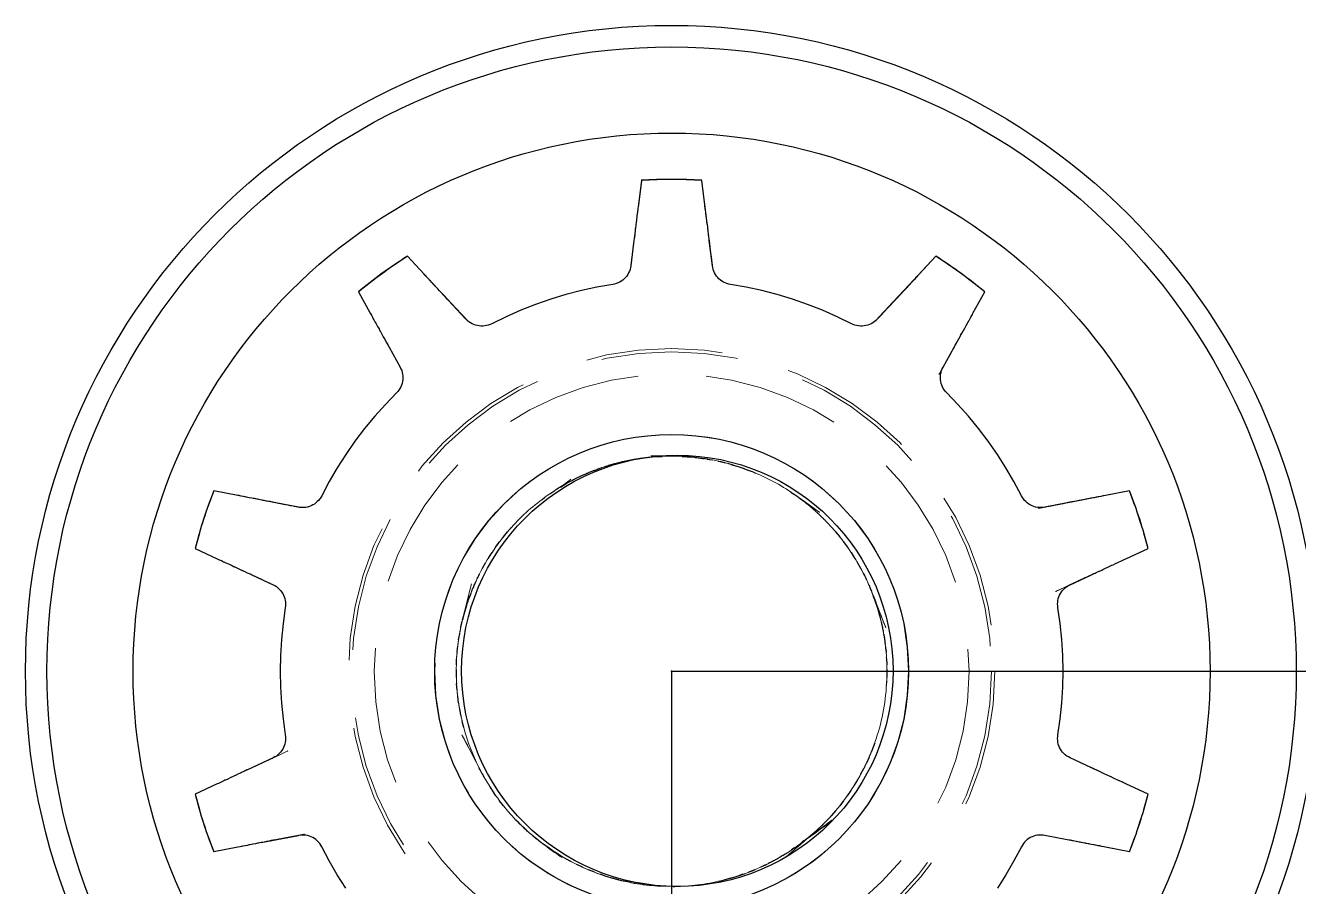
# Model space of a CAD drawing. Header units: millimetres. Extents: x -6 to 11.8, y -6 to 6.
# Drawn here: x -6 to 5.82, y -2 to 6 of the extents above; entities that cross this region are included whole.
import ezdxf

# ---------------------------------------------------------------- set-up
doc = ezdxf.new("R2010")
doc.units = ezdxf.units.MM
doc.header["$PDSIZE"] = -1
doc.linetypes.add('HIDDEN', pattern=[1.905, 1.27, -0.635])

msp = doc.modelspace()

# ---------------------------------------------------------------- linework, layer by layer
at = {"color": 7, "linetype": 'HIDDEN', "lineweight": 18}
for p, q in [((-0.825, 5.741), (-1.03, 5.708)), ((-0.281, 4.561), (-0.379, 3.769)), ((0.379, 3.767), (0.281, 4.561)), ((2.454, 3.856), (1.909, 3.272)), ((-2.255, 3.643), (-2.296, 3.687)), ((-2.25, 3.637), (-2.192, 3.576)), ((-2.189, 3.572), (-1.916, 3.279)), ((-2.909, 3.525), (-2.522, 2.827)), ((2.524, 2.831), (2.793, 3.316)), ((-1.908, 3.27), (-1.912, 3.275)), ((-4.251, 1.677), (-3.468, 1.525)), ((3.84, 1.597), (4.251, 1.677)), ((3.466, 1.524), (3.81, 1.591)), ((-3.94, 0.916), (-4.425, 1.142)), ((4.212, 1.043), (3.732, 0.819)), ((-3.7, 0.804), (-3.939, 0.915)), ((3.73, 0.818), (3.7, 0.804)), ((-4.425, -1.142), (-3.732, -0.819)), ((-3.73, -0.818), (-3.7, -0.804)), ((3.7, -0.804), (3.939, -0.915)), ((3.94, -0.916), (4.425, -1.142)), ((4.251, -1.677), (3.468, -1.525)), ((-3.84, -1.597), (-4.251, -1.677))]:
    msp.add_line(p, q, dxfattribs=at)
at = {"color": 7, "linetype": 'Continuous', "lineweight": 25}
for p, q in [((-0.135, 4.567), (-0.281, 4.561)), ((0.049, 4.569), (-0.049, 4.569)), ((0.281, 4.561), (0.135, 4.567)), ((-2.454, 3.856), (-2.576, 3.774)), ((2.576, 3.774), (2.454, 3.856)), ((-2.646, 3.725), (-2.725, 3.668)), ((2.725, 3.668), (2.646, 3.725)), ((-2.794, 3.616), (-2.909, 3.525)), ((2.909, 3.525), (2.794, 3.616)), ((-0.607, 1.905), (-0.55, 1.922)), ((-0.379, 1.963), (-0.321, 1.973)), ((-0.263, 1.982), (-0.205, 1.989)), ((-0.029, 1.999), (-0.029, 1.999)), ((0.349, 1.968), (0.379, 1.963)), ((0.55, 1.922), (0.607, 1.905)), ((-0.931, 1.769), (-0.879, 1.796)), ((-0.826, 1.821), (-0.772, 1.844)), ((-0.717, 1.866), (-0.662, 1.886)), ((0.662, 1.886), (0.717, 1.866)), ((-4.251, 1.677), (-4.302, 1.54)), ((-1.132, 1.648), (-1.083, 1.681)), ((-1.033, 1.712), (-0.983, 1.741)), ((1.108, 1.664), (1.132, 1.648)), ((4.302, 1.54), (4.251, 1.677)), ((-1.203, 1.597), (-1.18, 1.614)), ((1.18, 1.614), (1.227, 1.579)), ((1.273, 1.542), (1.317, 1.504)), ((-4.33, 1.459), (-4.361, 1.365)), ((1.361, 1.465), (1.403, 1.424)), ((4.361, 1.365), (4.33, 1.459)), ((1.445, 1.382), (1.484, 1.339)), ((-4.385, 1.283), (-4.425, 1.142)), ((-1.631, 1.156), (-1.597, 1.203)), ((-1.561, 1.25), (-1.523, 1.295)), ((1.523, 1.295), (1.561, 1.25)), ((1.597, 1.203), (1.631, 1.156)), ((4.425, 1.142), (4.385, 1.283)), ((-1.755, 0.957), (-1.727, 1.008)), ((1.727, 1.008), (1.755, 0.957)), ((-1.998, -0.059), (-1.999, 0)), ((-1.998, 0.059), (-1.996, 0.117)), ((1.996, 0.118), (1.998, 0.059)), ((-1.992, -0.176), (-1.996, -0.117)), ((1.996, -0.117), (1.996, -0.118)), ((1.999, 0), (1.998, -0.059)), ((-1.978, -0.292), (-1.986, -0.234)), ((-1.957, -0.408), (-1.968, -0.35)), ((-1.93, -0.522), (-1.944, -0.465)), ((1.886, -0.665), (1.855, -0.745)), ((1.833, -0.799), (1.809, -0.852)), ((1.783, -0.905), (1.755, -0.957)), ((1.727, -1.008), (1.696, -1.058)), ((-4.425, -1.142), (-4.385, -1.283)), ((-1.631, -1.156), (-1.664, -1.108)), ((1.664, -1.108), (1.631, -1.156)), ((4.385, -1.283), (4.425, -1.142)), ((-1.561, -1.25), (-1.597, -1.203)), ((-1.484, -1.339), (-1.523, -1.295)), ((1.523, -1.295), (1.484, -1.339)), ((1.597, -1.203), (1.561, -1.25)), ((-4.361, -1.365), (-4.33, -1.459)), ((-1.422, -1.406), (-1.445, -1.382)), ((1.445, -1.382), (1.403, -1.424)), ((4.33, -1.459), (4.361, -1.365)), ((-3.81, -1.591), (-3.466, -1.524)), ((-4.302, -1.54), (-4.251, -1.677)), ((4.251, -1.677), (4.302, -1.54)), ((-0.931, -1.769), (-0.983, -1.741)), ((-0.826, -1.821), (-0.879, -1.796)), ((-0.607, -1.905), (-0.662, -1.886)), ((0.662, -1.886), (0.607, -1.905)), ((0.851, -1.809), (0.826, -1.821)), ((-0.494, -1.937), (-0.55, -1.922)), ((-0.379, -1.963), (-0.437, -1.951)), ((-0.263, -1.982), (-0.321, -1.973)), ((-0.147, -1.994), (-0.205, -1.989)), ((0.55, -1.922), (0.494, -1.937))]:
    msp.add_line(p, q, dxfattribs=at)
at = {"color": 7, "linetype": 'Continuous'}
for q in [(0, -5.882), (11.765, 0)]:
    msp.add_line((0, 0), q, dxfattribs=at)
at = {"color": 7, "linetype": 'Continuous', "lineweight": 25, "flags": 128}
for points in [[(-0.281, 4.561), (-0.309, 4.335), (-0.312, 4.315), (-0.313, 4.303), (-0.314, 4.293), (-0.317, 4.271), (-0.317, 4.268), (-0.32, 4.247), (-0.322, 4.231), (-0.323, 4.223), (-0.326, 4.196), (-0.327, 4.191), (-0.329, 4.169), (-0.332, 4.151), (-0.333, 4.143), (-0.336, 4.116), (-0.337, 4.108), (-0.339, 4.089), (-0.342, 4.065), (-0.343, 4.061), (-0.346, 4.031), (-0.348, 4.021), (-0.35, 4.003), (-0.353, 3.977), (-0.379, 3.767), (-0.382, 3.75), (-0.386, 3.733), (-0.392, 3.717), (-0.399, 3.701), (-0.407, 3.686), (-0.417, 3.672), (-0.428, 3.658), (-0.44, 3.646), (-0.453, 3.635), (-0.467, 3.624), (-0.482, 3.616), (-0.497, 3.608), (-0.514, 3.602), (-0.53, 3.597), (-0.547, 3.594), (-0.693, 3.568), (-0.838, 3.537), (-0.981, 3.5), (-1.123, 3.457), (-1.263, 3.408), (-1.401, 3.354), (-1.537, 3.294), (-1.67, 3.229), (-1.685, 3.222), (-1.702, 3.216), (-1.718, 3.211), (-1.735, 3.208), (-1.753, 3.207), (-1.77, 3.207), (-1.787, 3.208), (-1.804, 3.211), (-1.821, 3.216), (-1.837, 3.221), (-1.853, 3.229), (-1.868, 3.237), (-1.882, 3.247), (-1.895, 3.258), (-1.908, 3.27), (-2.052, 3.425), (-2.072, 3.446), (-2.083, 3.458), (-2.091, 3.467), (-2.11, 3.487), (-2.113, 3.49), (-2.129, 3.508), (-2.136, 3.515), (-2.142, 3.522), (-2.155, 3.535), (-2.171, 3.553), (-2.173, 3.555), (-2.191, 3.574), (-2.199, 3.583), (-2.209, 3.593), (-2.226, 3.611), (-2.242, 3.629), (-2.246, 3.633), (-2.252, 3.639), (-2.261, 3.649), (-2.276, 3.665), (-2.291, 3.681), (-2.298, 3.689), (-2.454, 3.856)], [(2.454, 3.856), (2.298, 3.689), (2.284, 3.674), (2.276, 3.665), (2.269, 3.658), (2.254, 3.641), (2.252, 3.639), (2.238, 3.624), (2.226, 3.612), (2.221, 3.606), (2.202, 3.586), (2.199, 3.583), (2.184, 3.567), (2.171, 3.553), (2.166, 3.547), (2.148, 3.527), (2.142, 3.522), (2.129, 3.507), (2.113, 3.49), (2.11, 3.487), (2.09, 3.465), (2.083, 3.458), (2.07, 3.444), (2.052, 3.425), (1.908, 3.27), (1.895, 3.258), (1.882, 3.247), (1.868, 3.237), (1.853, 3.229), (1.837, 3.221), (1.821, 3.216), (1.804, 3.211), (1.787, 3.208), (1.77, 3.207), (1.753, 3.207), (1.735, 3.208), (1.718, 3.211), (1.702, 3.216), (1.685, 3.222), (1.67, 3.229), (1.537, 3.294), (1.401, 3.354), (1.263, 3.408), (1.123, 3.457), (0.981, 3.5), (0.838, 3.537), (0.693, 3.568), (0.547, 3.594), (0.53, 3.597), (0.514, 3.602), (0.497, 3.608), (0.482, 3.616), (0.467, 3.624), (0.453, 3.635), (0.44, 3.646), (0.428, 3.658), (0.417, 3.672), (0.407, 3.686), (0.399, 3.701), (0.392, 3.717), (0.386, 3.733), (0.382, 3.75), (0.379, 3.767), (0.353, 3.977), (0.349, 4.006), (0.348, 4.021), (0.346, 4.034), (0.343, 4.062), (0.342, 4.065), (0.339, 4.089), (0.338, 4.099), (0.337, 4.108), (0.335, 4.126), (0.332, 4.151), (0.331, 4.153), (0.328, 4.179), (0.327, 4.191), (0.325, 4.205), (0.322, 4.23), (0.319, 4.254), (0.318, 4.259), (0.317, 4.268), (0.316, 4.282), (0.313, 4.303), (0.31, 4.325), (0.309, 4.335), (0.281, 4.561)], [(-2.909, 3.525), (-2.798, 3.326), (-2.788, 3.308), (-2.782, 3.297), (-2.778, 3.289), (-2.767, 3.269), (-2.765, 3.266), (-2.755, 3.248), (-2.747, 3.233), (-2.743, 3.227), (-2.73, 3.203), (-2.728, 3.199), (-2.717, 3.18), (-2.708, 3.163), (-2.704, 3.156), (-2.691, 3.132), (-2.687, 3.126), (-2.678, 3.108), (-2.666, 3.088), (-2.664, 3.084), (-2.65, 3.058), (-2.645, 3.049), (-2.636, 3.033), (-2.623, 3.01), (-2.521, 2.825), (-2.513, 2.809), (-2.506, 2.793), (-2.502, 2.777), (-2.498, 2.76), (-2.496, 2.743), (-2.496, 2.725), (-2.496, 2.708), (-2.499, 2.691), (-2.503, 2.674), (-2.508, 2.658), (-2.515, 2.642), (-2.523, 2.626), (-2.533, 2.612), (-2.543, 2.598), (-2.555, 2.586), (-2.658, 2.479), (-2.757, 2.369), (-2.851, 2.255), (-2.941, 2.137), (-3.025, 2.015), (-3.105, 1.89), (-3.179, 1.762), (-3.249, 1.631), (-3.257, 1.616), (-3.267, 1.601), (-3.278, 1.588), (-3.29, 1.576), (-3.303, 1.564), (-3.317, 1.554), (-3.331, 1.545), (-3.347, 1.537), (-3.363, 1.531), (-3.38, 1.526), (-3.397, 1.523), (-3.414, 1.521), (-3.431, 1.521), (-3.448, 1.522), (-3.466, 1.524), (-3.674, 1.565), (-3.702, 1.57), (-3.717, 1.573), (-3.729, 1.576), (-3.757, 1.581), (-3.761, 1.582), (-3.784, 1.586), (-3.794, 1.588), (-3.803, 1.59), (-3.821, 1.593), (-3.845, 1.598), (-3.848, 1.599), (-3.873, 1.604), (-3.885, 1.606), (-3.899, 1.608), (-3.923, 1.613), (-3.947, 1.618), (-3.952, 1.619), (-3.961, 1.621), (-3.975, 1.623), (-3.996, 1.627), (-4.017, 1.632), (-4.028, 1.634), (-4.251, 1.677)], [(4.251, 1.677), (4.028, 1.634), (4.007, 1.63), (3.995, 1.627), (3.986, 1.625), (3.964, 1.621), (3.961, 1.621), (3.941, 1.617), (3.924, 1.613), (3.917, 1.612), (3.889, 1.607), (3.885, 1.606), (3.864, 1.602), (3.845, 1.598), (3.837, 1.597), (3.811, 1.591), (3.803, 1.59), (3.784, 1.586), (3.761, 1.582), (3.756, 1.581), (3.727, 1.575), (3.717, 1.573), (3.699, 1.57), (3.674, 1.565), (3.466, 1.524), (3.448, 1.522), (3.431, 1.521), (3.414, 1.521), (3.397, 1.523), (3.38, 1.526), (3.363, 1.531), (3.347, 1.537), (3.331, 1.545), (3.317, 1.554), (3.303, 1.564), (3.29, 1.576), (3.278, 1.588), (3.267, 1.601), (3.257, 1.616), (3.249, 1.631), (3.179, 1.762), (3.105, 1.89), (3.025, 2.015), (2.941, 2.137), (2.851, 2.255), (2.757, 2.369), (2.658, 2.479), (2.555, 2.586), (2.543, 2.598), (2.533, 2.612), (2.523, 2.626), (2.515, 2.642), (2.508, 2.658), (2.503, 2.674), (2.499, 2.691), (2.496, 2.708), (2.496, 2.725), (2.496, 2.743), (2.498, 2.76), (2.502, 2.777), (2.506, 2.793), (2.513, 2.809), (2.521, 2.825), (2.623, 3.01), (2.637, 3.035), (2.645, 3.049), (2.651, 3.06), (2.665, 3.085), (2.666, 3.088), (2.678, 3.109), (2.683, 3.118), (2.687, 3.126), (2.696, 3.142), (2.708, 3.163), (2.709, 3.165), (2.722, 3.188), (2.728, 3.199), (2.734, 3.211), (2.747, 3.233), (2.758, 3.254), (2.761, 3.258), (2.765, 3.266), (2.772, 3.279), (2.782, 3.297), (2.793, 3.316), (2.798, 3.326), (2.909, 3.525)], [(-0.494, 1.937), (-0.488, 1.939), (-0.437, 1.951)], [(-0.147, 1.994), (-0.123, 1.995), (-0.088, 1.997)], [(0.437, 1.951), (0.488, 1.939), (0.494, 1.937)], [(-4.425, 1.142), (-4.219, 1.046), (-4.2, 1.037), (-4.189, 1.032), (-4.18, 1.028), (-4.16, 1.018), (-4.157, 1.017), (-4.138, 1.008), (-4.123, 1.001), (-4.116, 0.998), (-4.091, 0.986), (-4.087, 0.985), (-4.067, 0.975), (-4.05, 0.967), (-4.043, 0.964), (-4.018, 0.952), (-4.011, 0.949), (-3.993, 0.941), (-3.972, 0.931), (-3.968, 0.929), (-3.941, 0.916), (-3.932, 0.912), (-3.915, 0.904), (-3.892, 0.893), (-3.7, 0.804), (-3.684, 0.796), (-3.67, 0.787), (-3.656, 0.776), (-3.643, 0.764), (-3.631, 0.752), (-3.621, 0.738), (-3.611, 0.723), (-3.603, 0.708), (-3.597, 0.692), (-3.591, 0.676), (-3.587, 0.659), (-3.585, 0.642), (-3.584, 0.625), (-3.585, 0.607), (-3.587, 0.59), (-3.608, 0.443), (-3.623, 0.296), (-3.632, 0.148), (-3.635, 0), (-3.632, -0.148), (-3.623, -0.296), (-3.608, -0.443), (-3.587, -0.59), (-3.585, -0.607), (-3.584, -0.625), (-3.585, -0.642), (-3.587, -0.659), (-3.591, -0.676), (-3.597, -0.692), (-3.603, -0.708), (-3.611, -0.723), (-3.621, -0.738), (-3.631, -0.752), (-3.643, -0.764), (-3.656, -0.776), (-3.67, -0.787), (-3.684, -0.796), (-3.7, -0.804), (-3.892, -0.893), (-3.918, -0.905), (-3.932, -0.912), (-3.943, -0.917), (-3.969, -0.929), (-3.972, -0.931), (-3.994, -0.941), (-4.003, -0.945), (-4.011, -0.949), (-4.028, -0.957), (-4.05, -0.967), (-4.052, -0.968), (-4.076, -0.979), (-4.087, -0.985), (-4.099, -0.99), (-4.122, -1.001), (-4.144, -1.011), (-4.149, -1.013), (-4.157, -1.017), (-4.17, -1.023), (-4.189, -1.032), (-4.209, -1.041), (-4.219, -1.046), (-4.425, -1.142)], [(-1.696, 1.058), (-1.667, 1.104), (-1.664, 1.108)], [(1.664, 1.108), (1.667, 1.104), (1.696, 1.058)], [(4.425, -1.142), (4.219, -1.046), (4.2, -1.037), (4.189, -1.032), (4.18, -1.028), (4.16, -1.018), (4.157, -1.017), (4.138, -1.008), (4.123, -1.001), (4.116, -0.998), (4.091, -0.986), (4.087, -0.985), (4.067, -0.975), (4.05, -0.967), (4.043, -0.964), (4.018, -0.952), (4.011, -0.949), (3.993, -0.941), (3.972, -0.931), (3.968, -0.929), (3.941, -0.916), (3.932, -0.912), (3.915, -0.904), (3.892, -0.893), (3.7, -0.804), (3.684, -0.796), (3.67, -0.787), (3.656, -0.776), (3.643, -0.764), (3.631, -0.752), (3.621, -0.738), (3.611, -0.723), (3.603, -0.708), (3.597, -0.692), (3.591, -0.676), (3.587, -0.659), (3.585, -0.642), (3.584, -0.625), (3.585, -0.607), (3.587, -0.59), (3.608, -0.443), (3.623, -0.296), (3.632, -0.148), (3.635, 0), (3.632, 0.148), (3.623, 0.296), (3.608, 0.443), (3.587, 0.59), (3.585, 0.607), (3.584, 0.625), (3.585, 0.642), (3.587, 0.659), (3.591, 0.676), (3.597, 0.692), (3.603, 0.708), (3.611, 0.723), (3.621, 0.738), (3.631, 0.752), (3.643, 0.764), (3.656, 0.776), (3.67, 0.787), (3.684, 0.796), (3.7, 0.804), (3.892, 0.893), (3.918, 0.905), (3.932, 0.912), (3.943, 0.917), (3.969, 0.929), (3.972, 0.931), (3.994, 0.941), (4.003, 0.945), (4.011, 0.949), (4.028, 0.957), (4.05, 0.967), (4.052, 0.968), (4.076, 0.979), (4.087, 0.985), (4.099, 0.99), (4.122, 1.001), (4.144, 1.011), (4.149, 1.013), (4.157, 1.017), (4.17, 1.023), (4.189, 1.032), (4.209, 1.041), (4.219, 1.046), (4.425, 1.142)], [(-1.799, 0.872), (-1.79, 0.891), (-1.783, 0.905)], [(1.783, 0.905), (1.79, 0.891), (1.809, 0.852)], [(1.833, 0.799), (1.841, 0.779), (1.855, 0.745)], [(-1.957, 0.408), (-1.953, 0.428), (-1.944, 0.465)], [(-1.978, 0.292), (-1.976, 0.307), (-1.968, 0.35)], [(-1.992, 0.176), (-1.991, 0.184), (-1.986, 0.234)], [(1.989, 0.198), (1.991, 0.184), (1.992, 0.176)], [(-3.025, -2.015), (-3.105, -1.89), (-3.179, -1.762), (-3.249, -1.631), (-3.257, -1.616), (-3.267, -1.601), (-3.278, -1.588), (-3.29, -1.576), (-3.303, -1.564), (-3.317, -1.554), (-3.331, -1.545), (-3.347, -1.537), (-3.363, -1.531), (-3.38, -1.526), (-3.397, -1.523), (-3.414, -1.521), (-3.431, -1.521), (-3.448, -1.522), (-3.466, -1.524), (-3.674, -1.565), (-3.699, -1.57), (-3.717, -1.573), (-3.727, -1.575), (-3.756, -1.581), (-3.761, -1.582), (-3.784, -1.586), (-3.803, -1.59), (-3.811, -1.591), (-3.837, -1.597), (-3.845, -1.598), (-3.864, -1.602), (-3.885, -1.606), (-3.889, -1.607), (-3.917, -1.612), (-3.924, -1.613), (-3.941, -1.617), (-3.961, -1.621), (-3.964, -1.621), (-3.986, -1.625), (-3.995, -1.627), (-4.007, -1.63), (-4.028, -1.634), (-4.251, -1.677)], [(1.361, -1.465), (1.347, -1.477), (1.317, -1.504)], [(4.251, -1.677), (4.028, -1.634), (4.017, -1.632), (3.996, -1.627), (3.975, -1.623), (3.961, -1.621), (3.952, -1.619), (3.947, -1.618), (3.924, -1.613), (3.899, -1.608), (3.885, -1.606), (3.873, -1.604), (3.848, -1.599), (3.845, -1.598), (3.821, -1.593), (3.803, -1.59), (3.794, -1.588), (3.784, -1.586), (3.761, -1.582), (3.757, -1.581), (3.729, -1.576), (3.717, -1.573), (3.702, -1.57), (3.674, -1.565), (3.466, -1.524), (3.448, -1.522), (3.431, -1.521), (3.414, -1.521), (3.397, -1.523), (3.38, -1.526), (3.363, -1.531), (3.347, -1.537), (3.331, -1.545), (3.317, -1.554), (3.303, -1.564), (3.29, -1.576), (3.278, -1.588), (3.267, -1.601), (3.257, -1.616), (3.249, -1.631), (3.179, -1.762), (3.105, -1.89), (3.025, -2.015)], [(-1.033, -1.712), (-1.052, -1.7), (-1.083, -1.681)], [(-0.717, -1.866), (-0.722, -1.864), (-0.772, -1.844)], [(0.772, -1.844), (0.722, -1.864), (0.717, -1.866)], [(0.029, -1.999), (0, -2), (-0.088, -1.997)]]:
    msp.add_lwpolyline(points, dxfattribs=at)
at = {"color": 7, "linetype": 'HIDDEN', "lineweight": 18, "flags": 128}
for points in [[(0.208, 4.565), (0.154, 4.567), (0.094, 4.569), (0.044, 4.57), (-0.044, 4.57), (-0.094, 4.569), (-0.154, 4.567), (-0.208, 4.565), (-0.208, 4.565)], [(-0.049, 4.569), (-0.094, 4.569), (-0.135, 4.567)], [(0.135, 4.567), (0.094, 4.569), (0.049, 4.569)], [(2.852, 3.571), (2.809, 3.604), (2.761, 3.641), (2.722, 3.671), (2.65, 3.723), (2.609, 3.751), (2.56, 3.786), (2.515, 3.816), (2.515, 3.816)], [(-2.725, 3.668), (-2.761, 3.641), (-2.794, 3.616)], [(-2.576, 3.774), (-2.61, 3.752), (-2.646, 3.725)], [(2.646, 3.725), (2.61, 3.752), (2.576, 3.774)], [(2.794, 3.616), (2.761, 3.641), (2.725, 3.668)], [(-0.662, 1.886), (-0.635, 1.897), (-0.607, 1.905)], [(-0.55, 1.922), (-0.522, 1.931), (-0.494, 1.937)], [(-0.437, 1.951), (-0.408, 1.958), (-0.379, 1.963)], [(-0.321, 1.973), (-0.293, 1.978), (-0.263, 1.982)], [(-0.205, 1.989), (-0.176, 1.992), (-0.147, 1.994)], [(-0.088, 1.997), (-0.059, 1.999), (-0.029, 1.999)], [(0.379, 1.963), (0.408, 1.958), (0.437, 1.951)], [(0.494, 1.937), (0.522, 1.931), (0.55, 1.922)], [(0.607, 1.905), (0.635, 1.897), (0.662, 1.886)], [(-4.302, 1.54), (-4.316, 1.501), (-4.33, 1.459)], [(-1.18, 1.614), (-1.156, 1.632), (-1.132, 1.648)], [(1.132, 1.648), (1.156, 1.632), (1.18, 1.614)], [(4.406, 1.213), (4.391, 1.265), (4.374, 1.323), (4.36, 1.37), (4.332, 1.454), (4.316, 1.501), (4.296, 1.558), (4.277, 1.609), (4.277, 1.609)], [(4.33, 1.459), (4.316, 1.501), (4.302, 1.54)], [(-4.361, 1.365), (-4.374, 1.323), (-4.385, 1.283)], [(4.385, 1.283), (4.374, 1.323), (4.361, 1.365)], [(-1.664, 1.108), (-1.649, 1.132), (-1.631, 1.156)], [(1.631, 1.156), (1.649, 1.132), (1.664, 1.108)], [(-1.783, 0.905), (-1.77, 0.931), (-1.755, 0.957)], [(-1.727, 1.008), (-1.712, 1.034), (-1.696, 1.058)], [(1.696, 1.058), (1.712, 1.034), (1.727, 1.008)], [(1.755, 0.957), (1.77, 0.931), (1.783, 0.905)], [(1.809, 0.852), (1.821, 0.826), (1.833, 0.799)], [(-1.968, 0.35), (-1.964, 0.379), (-1.957, 0.408)], [(-1.986, 0.234), (-1.983, 0.263), (-1.978, 0.292)], [(-1.996, 0.117), (-1.995, 0.147), (-1.992, 0.176)], [(1.992, 0.176), (1.995, 0.147), (1.996, 0.118)], [(-1.999, 0), (-2, 0.029), (-1.998, 0.059)], [(1.998, 0.059), (2, 0.029), (1.999, 0)], [(-1.597, -1.203), (-1.615, -1.18), (-1.631, -1.156)], [(1.631, -1.156), (1.615, -1.18), (1.597, -1.203)], [(-4.385, -1.283), (-4.374, -1.323), (-4.361, -1.365)], [(-1.523, -1.295), (-1.543, -1.273), (-1.561, -1.25)], [(1.561, -1.25), (1.543, -1.273), (1.523, -1.295)], [(4.277, -1.609), (4.296, -1.558), (4.316, -1.501), (4.332, -1.454), (4.36, -1.37), (4.374, -1.323), (4.391, -1.265), (4.406, -1.213), (4.406, -1.213)], [(4.361, -1.365), (4.374, -1.323), (4.385, -1.283)], [(-1.445, -1.382), (-1.465, -1.361), (-1.484, -1.339)], [(1.484, -1.339), (1.465, -1.361), (1.445, -1.382)], [(-4.33, -1.459), (-4.316, -1.501), (-4.302, -1.54)], [(1.403, -1.424), (1.383, -1.445), (1.361, -1.465)], [(4.302, -1.54), (4.316, -1.501), (4.33, -1.459)], [(-1.131, -1.649), (-1.155, -1.633), (-1.064, -1.694), (-1.058, -1.697), (-1.053, -1.7), (-1.048, -1.703), (-0.967, -1.75), (-0.955, -1.757), (-0.946, -1.762), (-0.937, -1.766), (-0.868, -1.802), (-0.847, -1.811), (-0.836, -1.816), (-0.824, -1.822), (-0.765, -1.848), (-0.736, -1.859), (-0.722, -1.864), (-0.709, -1.87), (-0.66, -1.888), (-0.62, -1.901), (-0.606, -1.905), (-0.592, -1.91), (-0.554, -1.922), (-0.501, -1.936), (-0.488, -1.939), (-0.474, -1.943), (-0.445, -1.95), (-0.379, -1.963), (-0.367, -1.965), (-0.355, -1.968), (-0.335, -1.972), (-0.255, -1.983), (-0.246, -1.984), (-0.236, -1.986), (-0.224, -1.987), (-0.128, -1.996), (-0.123, -1.996), (-0.118, -1.996), (-0.108, -1.997), (-0.03, -2), (-0.03, -2)], [(-0.983, -1.741), (-1.008, -1.727), (-1.033, -1.712)], [(-0.879, -1.796), (-0.905, -1.783), (-0.931, -1.769)], [(-0.772, -1.844), (-0.799, -1.833), (-0.826, -1.821)], [(-0.662, -1.886), (-0.69, -1.877), (-0.717, -1.866)], [(0.717, -1.866), (0.69, -1.877), (0.662, -1.886)], [(0.826, -1.821), (0.799, -1.833), (0.772, -1.844)]]:
    msp.add_lwpolyline(points, dxfattribs=at)
at = {"color": 7, "linetype": 'Continuous', "lineweight": 25}
for centre, radius in [((0, 0), 6), ((0, 0), 5.8), ((0, 0), 5), ((0, 0), 2.2), ((0.053, 0.004), 2.003)]:
    msp.add_circle(centre, radius, dxfattribs=at)
at = {"color": 7, "linetype": 'HIDDEN', "lineweight": 18}
for radius in [3, 2.969, 2.762, 2.2]:
    msp.add_circle((0, 0), radius, dxfattribs=at)
at = {"color": 7, "linetype": 'Continuous', "lineweight": 25}
for start, end in [(86.4719, 93.5281), (122.4719, 129.5281), (50.4719, 57.5281), (158.4719, 165.5282), (14.4718, 21.5281), (194.4718, 201.5281), (338.4719, 345.5282)]:
    msp.add_arc((0, 0), 4.57, start, end, dxfattribs=at)
at = {"color": 7, "linetype": 'HIDDEN', "lineweight": 18}
for centre, radius, start, end in [((0.026, -0.035), 4.613, 123.4116, 128.5885), ((0.017, 0.218), 1.782, 79.2341, 91.4696), ((-0.573, 1.215), 0.657, 112.6722, 117.7951), ((-0.482, 1.201), 0.706, 109.4856, 114.2527), ((0.094, 0.183), 1.795, 55.5763, 69.666), ((-0.763, 1.223), 0.559, 118.952, 124.9732), ((-0.666, 1.222), 0.608, 115.8302, 121.3661), ((0.041, -0.013), 4.613, 159.4114, 164.5886), ((-0.148, 0.156), 1.785, 126.1903, 140.3601), ((0.913, 1.14), 0.539, 48.1884, 54.4285), ((0.946, 1.048), 0.588, 45.0837, 50.8041), ((0.971, 0.956), 0.637, 41.9392, 47.2197), ((0.988, 0.866), 0.686, 38.7633, 43.6667), ((-0.999, 0.776), 0.735, 139.8614, 144.4378), ((0.999, 0.776), 0.735, 35.5622, 40.1386), ((0.025, -0.01), 2.026, 154.2032, 166.4346), ((0.012, 0.004), 1.987, 5.6277, 21.8982), ((-1.273, -0.056), 0.725, 180.2041, 184.8424), ((0.043, -0.011), 1.956, 340.6304, 356.8579), ((1.273, -0.056), 0.725, 355.1576, 359.7959), ((-1.317, -0.136), 0.676, 183.4007, 188.3752), ((-1.355, -0.221), 0.627, 186.5708, 191.9338), ((-1.387, -0.31), 0.578, 189.7082, 195.5254), ((-0.037, -0.017), 1.959, 194.9496, 213.8355), ((1.32, -0.553), 0.569, 334.331, 340.2485), ((1.242, -0.608), 0.618, 331.2012, 336.6493), ((1.079, -0.696), 0.716, 324.8454, 329.5472), ((1.161, -0.655), 0.667, 328.0369, 333.0846), ((0.041, 0.013), 4.613, 195.4114, 200.5886), ((0.016, 0.018), 2.023, 224.7196, 237.0954), ((0.007, -0.01), 1.987, 295.1194, 311.243), ((-0.363, -1.201), 0.745, 250.9195, 255.4357), ((-0.303, -1.268), 0.696, 254.1249, 258.9592), ((-0.237, -1.332), 0.647, 257.3063, 262.5067), ((-0.164, -1.392), 0.598, 260.4578, 266.0843), ((-0.085, -1.448), 0.549, 263.5712, 269.7), ((0.027, -0.191), 1.807, 270.6151, 284.9682), ((0.363, -1.201), 0.745, 284.5643, 289.0805)]:
    msp.add_arc(centre, radius, start, end, dxfattribs=at)
for points, knots in [([(0.342, 4.065), (0.368, 3.859), (0.405, 3.556), (0.342, 4.065), (0.384, 3.721), (0.378, 3.771), (0.378, 3.771)], [0, 0, 0, 0, 0.51958, 0.761415, 0.998924, 1, 1, 1, 1]), ([(-0.379, 3.769), (-0.379, 3.768), (-0.38, 3.756), (-0.361, 3.914), (-0.355, 3.959), (-0.351, 3.996)], [0, 0, 0, 0, 0.003489, 0.175941, 1, 1, 1, 1]), ([(0.352, 3.988), (0.365, 3.876), (0.393, 3.651), (0.363, 3.896), (0.348, 4.019)], [0, 0, 0, 0, 0.499216, 1, 1, 1, 1]), ([(2.111, 3.488), (2.022, 3.392), (1.763, 3.115), (2.071, 3.446), (2.274, 3.662)], [0, 0, 0, 0, 0.3442713, 1, 1, 1, 1]), ([(2.111, 3.488), (2.016, 3.386), (1.794, 3.148), (2.034, 3.405), (2.171, 3.552)], [0, 0, 0, 0, 0.426842, 1, 1, 1, 1]), ([(-2.082, 3.457), (-2.029, 3.4), (-1.972, 3.339), (-1.915, 3.278), (-1.911, 3.274)], [0, 0, 0, 0, 0.941257, 1, 1, 1, 1]), ([(-1.913, 3.275), (-1.916, 3.279), (-1.924, 3.288), (-1.895, 3.256), (-2.015, 3.385), (-2.048, 3.421), (-2.076, 3.45)], [0, 0, 0, 0, 0.042022, 0.096397, 0.26048, 1, 1, 1, 1]), ([(-1.911, 3.274), (-1.911, 3.274), (-1.862, 3.221), (-1.966, 3.333), (-2.071, 3.445)], [0, 0, 0, 0, 0.000309, 1, 1, 1, 1]), ([(-2.07, 3.444), (-1.957, 3.323), (-1.795, 3.15), (-2.005, 3.375), (-2.069, 3.443)], [0, 0, 0, 0, 0.69819, 1, 1, 1, 1]), ([(1.91, 3.272), (1.909, 3.272), (1.838, 3.195), (1.975, 3.342), (2.111, 3.488)], [0, 0, 0, 0, 0.001665, 1, 1, 1, 1]), ([(2.11, 3.487), (2.043, 3.415), (1.975, 3.342), (1.84, 3.198), (1.965, 3.331), (2.089, 3.465)], [0, 0, 0, 0, 0.490901, 0.492117, 1, 1, 1, 1]), ([(2.082, 3.458), (2.078, 3.453), (1.901, 3.263), (2.037, 3.409), (1.855, 3.214), (1.977, 3.344), (2.069, 3.443)], [0, 0, 0, 0, 0.008846, 0.342703, 0.504453, 1, 1, 1, 1]), ([(1.909, 3.271), (1.909, 3.271), (1.908, 3.271), (1.979, 3.347), (2.056, 3.429), (2.132, 3.511)], [0, 0, 0, 0, 0.0022788, 0.002549, 1, 1, 1, 1]), ([(2.789, 3.309), (2.703, 3.154), (2.615, 2.995), (2.526, 2.835), (2.524, 2.831)], [0, 0, 0, 0, 0.977049, 1, 1, 1, 1]), ([(2.696, 3.142), (2.555, 2.887), (2.414, 2.633), (2.522, 2.827), (2.522, 2.827), (2.522, 2.828)], [0, 0, 0, 0, 0.993339, 0.993354, 1, 1, 1, 1]), ([(2.529, 2.839), (2.525, 2.832), (2.519, 2.822), (2.581, 2.934), (2.623, 3.011), (2.665, 3.086)], [0, 0, 0, 0, 0.048215, 0.064066, 1, 1, 1, 1]), ([(2.523, 2.829), (2.522, 2.828), (2.521, 2.826), (2.522, 2.828), (2.522, 2.828)], [0, 0, 0, 0, 0.69086, 1, 1, 1, 1]), ([(-0.01, 2), (-0.059, 1.998), (-0.112, 1.996), (-0.113, 1.997), (-0.123, 1.996), (-0.201, 1.992), (-0.224, 1.986), (-0.225, 1.988), (-0.246, 1.984), (-0.317, 1.977), (-0.334, 1.97), (-0.338, 1.972), (-0.367, 1.965), (-0.431, 1.955), (-0.445, 1.948), (-0.449, 1.95), (-0.488, 1.939), (-0.544, 1.926), (-0.553, 1.921), (-0.561, 1.921), (-0.606, 1.905), (-0.654, 1.891), (-0.66, 1.886), (-0.67, 1.886), (-0.722, 1.864), (-0.761, 1.85), (-0.765, 1.846), (-0.779, 1.844), (-0.836, 1.816), (-0.866, 1.804), (-0.867, 1.801), (-0.885, 1.796), (-0.946, 1.762), (-0.966, 1.751), (-0.967, 1.749), (-0.989, 1.741), (-1.053, 1.7), (-1.065, 1.693), (-1.043, 1.7), (-0.713, 1.946), (-1.177, 1.617), (-1.22, 1.586), (-1.211, 1.592), (-1.203, 1.597)], [0, 0, 0, 0, 0.045649, 0.049296, 0.050364, 0.051343, 0.095764, 0.103596, 0.105445, 0.107258, 0.145828, 0.158039, 0.160477, 0.162901, 0.195871, 0.212658, 0.215436, 0.218216, 0.245892, 0.267499, 0.270437, 0.273359, 0.29593, 0.322546, 0.325375, 0.328219, 0.34595, 0.377845, 0.380353, 0.382868, 0.395966, 0.433363, 0.43532, 0.43731, 0.446005, 0.489241, 0.490407, 0.491624, 0.49702, 0.708059, 0.712279, 0.725851, 1, 1, 1, 1]), ([(-0.029, 1.999), (0.078, 1.999), (0.258, 1.999), (-0.394, 2.002), (0.091, 1.998), (0.073, 1.999), (0.091, 1.997), (0.097, 1.997)], [0, 0, 0, 0, 0.5807187, 0.9702703, 0.990096, 0.9971556, 1, 1, 1, 1]), ([(0.179, 1.991), (0.189, 1.99), (0.207, 1.989), (0.191, 1.991), (0.209, 1.989), (0.212, 1.988)], [0, 0, 0, 0, 0.505285, 0.9225, 1, 1, 1, 1]), ([(0.299, 1.977), (0.305, 1.976), (0.352, 1.97), (0.34, 1.971), (0.33, 1.972)], [0, 0, 0, 0, 0.139593, 1, 1, 1, 1]), ([(0.771, 1.845), (0.778, 1.839), (0.786, 1.834), (0.761, 1.85), (0.722, 1.864), (0.67, 1.886), (0.66, 1.886), (0.654, 1.891), (0.606, 1.905), (0.561, 1.921), (0.553, 1.921), (0.544, 1.926), (0.488, 1.939), (0.449, 1.95), (0.424, 1.95), (0.431, 1.95), (0.438, 1.951)], [0, 0, 0, 0, 0.368406, 0.401601, 0.406924, 0.412219, 0.462048, 0.504302, 0.509773, 0.515274, 0.555723, 0.607534, 0.61274, 0.61794, 0.649367, 1, 1, 1, 1]), ([(1.876, 0.692), (1.973, 0.445), (2.08, 0.174), (1.846, 0.767), (1.848, 0.766), (1.841, 0.779), (1.813, 0.848), (1.801, 0.867), (1.802, 0.869), (1.79, 0.891), (1.76, 0.953), (1.749, 0.967), (1.749, 0.97), (1.731, 1), (1.702, 1.054), (1.692, 1.063), (1.691, 1.069), (1.667, 1.104), (1.638, 1.15), (1.63, 1.156), (1.627, 1.165), (1.595, 1.205), (1.568, 1.243), (1.562, 1.246), (1.558, 1.257), (1.518, 1.301), (1.494, 1.33), (1.49, 1.332), (1.482, 1.345), (1.435, 1.392), (1.416, 1.413), (1.413, 1.413), (1.401, 1.43), (1.347, 1.478), (1.333, 1.491), (1.332, 1.49), (1.315, 1.509), (1.254, 1.558), (1.248, 1.563), (1.196, 1.598), (1.637, 1.291), (1.124, 1.654), (1.175, 1.618), (1.14, 1.642), (1.108, 1.664)], [0, 0, 0, 0, 0.331162, 0.362373, 0.365816, 0.366717, 0.36759, 0.394882, 0.401086, 0.402448, 0.4038, 0.427368, 0.436466, 0.438154, 0.439838, 0.459867, 0.472007, 0.473886, 0.475752, 0.49239, 0.507718, 0.509611, 0.511505, 0.524889, 0.543528, 0.5453, 0.547082, 0.55738, 0.579514, 0.581016, 0.582533, 0.58988, 0.615665, 0.616748, 0.617838, 0.622369, 0.651977, 0.652485, 0.65305, 0.654496, 0.803016, 0.805837, 0.818232, 1, 1, 1, 1]), ([(-3.715, 1.573), (-3.63, 1.556), (-3.42, 1.515), (-3.66, 1.562), (-3.803, 1.59)], [0, 0, 0, 0, 0.405129, 1, 1, 1, 1]), ([(-3.47, 1.525), (-3.469, 1.525), (-3.387, 1.509), (-3.557, 1.542), (-3.725, 1.575)], [0, 0, 0, 0, 0.01248, 1, 1, 1, 1]), ([(-3.47, 1.525), (-3.469, 1.525), (-3.388, 1.509), (-3.556, 1.542), (-3.721, 1.574)], [0, 0, 0, 0, 0.012321, 1, 1, 1, 1]), ([(3.802, 1.59), (3.545, 1.54), (3.282, 1.489), (3.557, 1.542), (3.68, 1.566), (3.797, 1.589)], [0, 0, 0, 0, 0.694962, 0.709229, 1, 1, 1, 1]), ([(3.797, 1.589), (3.574, 1.545), (3.352, 1.502), (3.466, 1.524), (3.466, 1.524)], [0, 0, 0, 0, 0.998964, 1, 1, 1, 1]), ([(3.791, 1.588), (3.572, 1.545), (3.351, 1.502), (3.467, 1.525), (3.468, 1.525)], [0, 0, 0, 0, 0.993546, 1, 1, 1, 1]), ([(3.717, 1.573), (3.589, 1.548), (3.332, 1.498), (3.611, 1.553), (3.751, 1.58)], [0, 0, 0, 0, 0.499402, 1, 1, 1, 1]), ([(-1.486, 1.338), (-1.481, 1.341), (-1.475, 1.344), (-1.495, 1.33), (-1.518, 1.301), (-1.558, 1.257), (-1.562, 1.246), (-1.568, 1.243), (-1.595, 1.205), (-1.627, 1.165), (-1.63, 1.156), (-1.638, 1.15), (-1.667, 1.104), (-1.691, 1.069), (-1.704, 1.038), (-1.7, 1.049), (-1.696, 1.058)], [0, 0, 0, 0, 0.332747, 0.362427, 0.367564, 0.372669, 0.426393, 0.464967, 0.470426, 0.475883, 0.52006, 0.568013, 0.573392, 0.578807, 0.613798, 1, 1, 1, 1]), ([(-3.705, 0.806), (-3.707, 0.807), (-3.835, 0.867), (-3.952, 0.922), (-4.068, 0.976)], [0, 0, 0, 0, 0.019799, 1, 1, 1, 1]), ([(-1.931, 0.519), (-1.869, 0.77), (-1.802, 1.044), (-1.949, 0.442), (-1.95, 0.445), (-1.953, 0.428), (-1.97, 0.356), (-1.97, 0.335), (-1.972, 0.333), (-1.976, 0.307), (-1.987, 0.241), (-1.986, 0.224), (-1.988, 0.22), (-1.991, 0.185), (-1.998, 0.125), (-1.995, 0.112), (-1.998, 0.107), (-1.998, 0.061), (-2.001, 0.009), (-1.999, 0), (-2.001, -0.009), (-1.998, -0.061), (-1.998, -0.107), (-1.995, -0.112), (-1.998, -0.125), (-1.991, -0.185), (-1.988, -0.22), (-1.986, -0.224), (-1.987, -0.241), (-1.976, -0.307), (-1.972, -0.333), (-1.97, -0.335), (-1.97, -0.356), (-1.953, -0.428), (-1.95, -0.444), (-1.949, -0.444), (-1.948, -0.466), (-1.923, -0.548), (-1.923, -0.55), (-1.901, -0.626), (-1.911, -0.59), (-1.921, -0.556)], [0, 0, 0, 0, 0.488693, 0.534523, 0.540528, 0.542025, 0.543501, 0.583523, 0.593738, 0.595915, 0.598083, 0.632553, 0.647187, 0.64984, 0.652453, 0.681539, 0.700744, 0.703554, 0.706388, 0.730505, 0.754621, 0.757455, 0.760266, 0.77947, 0.808557, 0.811169, 0.813823, 0.828457, 0.862926, 0.865095, 0.867271, 0.877487, 0.917508, 0.918985, 0.920482, 0.926487, 0.972317, 0.97288, 0.973529, 0.973919, 1, 1, 1, 1]), ([(4.209, 1.041), (3.769, 0.836), (3.321, 0.627), (3.72, 0.813), (3.727, 0.817)], [0, 0, 0, 0, 0.981497, 1, 1, 1, 1]), ([(-3.94, 0.916), (-3.896, 0.896), (-3.852, 0.875), (-3.698, 0.803), (-3.704, 0.806), (-3.703, 0.805), (-3.703, 0.805)], [0, 0, 0, 0, 0.971838, 0.98868, 0.99915, 1, 1, 1, 1]), ([(-3.925, 0.909), (-3.881, 0.888), (-3.837, 0.868), (-3.705, 0.806), (-3.706, 0.807), (-3.707, 0.807)], [0, 0, 0, 0, 0.986141, 0.991493, 1, 1, 1, 1]), ([(-1.819, 0.83), (-1.816, 0.836), (-1.793, 0.892), (-1.799, 0.875), (-1.805, 0.861)], [0, 0, 0, 0, 0.109598, 1, 1, 1, 1]), ([(3.727, 0.817), (3.719, 0.813), (3.631, 0.772), (3.787, 0.845), (3.929, 0.911)], [0, 0, 0, 0, 0.094704, 1, 1, 1, 1]), ([(3.971, 0.931), (3.883, 0.889), (3.792, 0.847), (3.651, 0.781), (3.827, 0.863), (3.997, 0.942)], [0, 0, 0, 0, 0.4849355, 0.4997575, 1, 1, 1, 1]), ([(3.728, 0.817), (3.725, 0.815), (3.657, 0.784), (3.796, 0.849), (3.927, 0.91)], [0, 0, 0, 0, 0.054041, 1, 1, 1, 1]), ([(3.896, 0.895), (3.802, 0.852), (3.615, 0.764), (3.823, 0.861), (3.927, 0.91)], [0, 0, 0, 0, 0.499086, 1, 1, 1, 1]), ([(3.915, 0.904), (3.834, 0.867), (3.753, 0.829), (3.732, 0.819), (3.732, 0.819)], [0, 0, 0, 0, 0.9968833, 1, 1, 1, 1]), ([(-1.865, 0.719), (-1.862, 0.728), (-1.856, 0.745), (-1.862, 0.731), (-1.854, 0.748), (-1.853, 0.752)], [0, 0, 0, 0, 0.498876, 0.882103, 1, 1, 1, 1]), ([(-1.905, 0.607), (-1.903, 0.615), (-1.896, 0.637), (-1.902, 0.618), (-1.896, 0.637), (-1.893, 0.643)], [0, 0, 0, 0, 0.250117, 0.725987, 1, 1, 1, 1]), ([(1.905, 0.606), (1.908, 0.598), (1.914, 0.579), (1.909, 0.595), (1.915, 0.576), (1.917, 0.57)], [0, 0, 0, 0, 0.338583, 0.77545, 1, 1, 1, 1]), ([(1.938, 0.491), (1.94, 0.482), (1.945, 0.465), (1.941, 0.48), (1.946, 0.462), (1.946, 0.458)], [0, 0, 0, 0, 0.50112, 0.895612, 1, 1, 1, 1]), ([(1.964, 0.374), (1.966, 0.365), (1.97, 0.347), (1.966, 0.365), (1.969, 0.346), (1.97, 0.344)], [0, 0, 0, 0, 0.5109, 0.961514, 1, 1, 1, 1]), ([(1.983, 0.256), (1.984, 0.249), (1.99, 0.213), (1.988, 0.22), (1.987, 0.226)], [0, 0, 0, 0, 0.174161, 1, 1, 1, 1]), ([(1.996, -0.118), (1.993, -0.128), (1.99, -0.139), (1.998, -0.107), (1.998, -0.061), (2.001, -0.009), (1.999, 0), (2.001, 0.009), (1.998, 0.061), (1.998, 0.107), (1.99, 0.139), (1.993, 0.128), (1.996, 0.118)], [0, 0, 0, 0, 0.405956, 0.442841, 0.448239, 0.453682, 0.5, 0.546318, 0.551761, 0.557159, 0.594044, 1, 1, 1, 1]), ([(-1.787, -0.897), (-1.788, -0.895), (-2.055, -0.388), (-1.933, -0.618), (-1.811, -0.848)], [0, 0, 0, 0, 0.003694, 1, 1, 1, 1]), ([(-4.209, -1.041), (-3.769, -0.836), (-3.321, -0.627), (-3.72, -0.813), (-3.727, -0.817)], [0, 0, 0, 0, 0.981492, 1, 1, 1, 1]), ([(1.276, -1.539), (1.088, -1.702), (0.882, -1.881), (1.334, -1.489), (1.333, -1.491), (1.347, -1.478), (1.401, -1.43), (1.413, -1.413), (1.416, -1.413), (1.435, -1.392), (1.482, -1.345), (1.49, -1.332), (1.494, -1.33), (1.518, -1.301), (1.558, -1.257), (1.562, -1.246), (1.568, -1.243), (1.595, -1.205), (1.627, -1.165), (1.63, -1.156), (1.638, -1.15), (1.667, -1.104), (1.691, -1.069), (1.692, -1.063), (1.702, -1.054), (1.731, -1), (1.749, -0.97), (1.749, -0.967), (1.76, -0.953), (1.79, -0.891), (1.802, -0.869), (1.801, -0.867), (1.813, -0.848), (1.841, -0.779), (1.848, -0.766), (1.846, -0.765), (1.86, -0.741), (1.886, -0.665), (1.887, -0.662), (1.892, -0.648), (1.89, -0.654), (1.888, -0.659)], [0, 0, 0, 0, 0.488033, 0.533588, 0.54056, 0.542237, 0.543903, 0.583576, 0.594878, 0.597213, 0.599524, 0.633579, 0.649423, 0.652166, 0.654891, 0.68357, 0.704162, 0.707076, 0.70999, 0.733572, 0.759171, 0.762042, 0.764933, 0.783612, 0.814429, 0.817019, 0.819617, 0.833615, 0.869877, 0.871956, 0.874052, 0.883598, 0.925588, 0.926932, 0.928318, 0.933616, 0.981637, 0.981997, 0.982445, 0.983099, 1, 1, 1, 1]), ([(-3.971, -0.931), (-3.883, -0.889), (-3.792, -0.847), (-3.651, -0.781), (-3.827, -0.863), (-3.997, -0.942)], [0, 0, 0, 0, 0.484936, 0.499758, 1, 1, 1, 1]), ([(-3.727, -0.817), (-3.719, -0.813), (-3.631, -0.772), (-3.787, -0.845), (-3.929, -0.911)], [0, 0, 0, 0, 0.094704, 1, 1, 1, 1]), ([(-3.728, -0.817), (-3.725, -0.815), (-3.657, -0.784), (-3.796, -0.849), (-3.927, -0.91)], [0, 0, 0, 0, 0.054041, 1, 1, 1, 1]), ([(-3.896, -0.895), (-3.802, -0.852), (-3.615, -0.764), (-3.823, -0.861), (-3.927, -0.91)], [0, 0, 0, 0, 0.499086, 1, 1, 1, 1]), ([(-3.915, -0.904), (-3.834, -0.867), (-3.753, -0.829), (-3.732, -0.819), (-3.732, -0.819)], [0, 0, 0, 0, 0.996883, 1, 1, 1, 1]), ([(3.94, -0.916), (3.896, -0.896), (3.852, -0.875), (3.698, -0.803), (3.704, -0.806), (3.703, -0.805), (3.703, -0.805)], [0, 0, 0, 0, 0.971838, 0.98868, 0.99915, 1, 1, 1, 1]), ([(3.705, -0.806), (3.707, -0.807), (3.835, -0.867), (3.952, -0.922), (4.068, -0.976)], [0, 0, 0, 0, 0.019799, 1, 1, 1, 1]), ([(3.925, -0.909), (3.881, -0.888), (3.837, -0.868), (3.705, -0.806), (3.706, -0.807), (3.707, -0.807)], [0, 0, 0, 0, 0.986141, 0.991493, 1, 1, 1, 1]), ([(-1.739, -0.986), (-1.753, -0.957), (-1.77, -0.92), (-1.736, -0.998), (-1.76, -0.95), (-1.761, -0.948)], [0, 0, 0, 0, 0.7931684, 0.9912985, 1, 1, 1, 1]), ([(-1.696, -1.058), (-1.7, -1.049), (-1.704, -1.038), (-1.691, -1.069), (-1.667, -1.104), (-1.638, -1.15), (-1.63, -1.156), (-1.627, -1.165), (-1.595, -1.205), (-1.568, -1.243), (-1.562, -1.246), (-1.558, -1.257), (-1.518, -1.301), (-1.495, -1.33), (-1.475, -1.344), (-1.481, -1.341), (-1.486, -1.338)], [0, 0, 0, 0, 0.386202, 0.421193, 0.426608, 0.431987, 0.47994, 0.524117, 0.529574, 0.535033, 0.573607, 0.627331, 0.632436, 0.637573, 0.667253, 1, 1, 1, 1]), ([(-1.386, -1.44), (-1.391, -1.436), (-1.429, -1.402), (-1.419, -1.411), (-1.41, -1.418)], [0, 0, 0, 0, 0.129083, 1, 1, 1, 1]), ([(-3.802, -1.59), (-3.545, -1.54), (-3.282, -1.489), (-3.557, -1.542), (-3.68, -1.566), (-3.797, -1.589)], [0, 0, 0, 0, 0.694962, 0.709229, 1, 1, 1, 1]), ([(-3.791, -1.588), (-3.545, -1.54), (-3.296, -1.491), (-3.471, -1.525), (-3.467, -1.525), (-3.466, -1.524)], [0, 0, 0, 0, 0.9811561, 0.9901111, 1, 1, 1, 1]), ([(-3.717, -1.573), (-3.589, -1.548), (-3.332, -1.498), (-3.611, -1.553), (-3.751, -1.58)], [0, 0, 0, 0, 0.499345, 1, 1, 1, 1]), ([(-1.297, -1.521), (-1.305, -1.515), (-1.319, -1.504), (-1.306, -1.514), (-1.32, -1.501), (-1.323, -1.499)], [0, 0, 0, 0, 0.503259, 0.909067, 1, 1, 1, 1]), ([(3.471, -1.525), (3.47, -1.525), (3.388, -1.509), (3.556, -1.542), (3.722, -1.574)], [0, 0, 0, 0, 0.01241, 1, 1, 1, 1]), ([(3.471, -1.525), (3.469, -1.525), (3.388, -1.509), (3.557, -1.542), (3.723, -1.574)], [0, 0, 0, 0, 0.014114, 1, 1, 1, 1]), ([(-1.203, -1.596), (-1.207, -1.594), (-1.212, -1.591), (-1.229, -1.577), (-1.234, -1.573)], [0, 0, 0, 0, 0.716113, 1, 1, 1, 1]), ([(1.19, -1.606), (1.186, -1.609), (1.166, -1.626), (1.166, -1.625), (1.167, -1.624)], [0, 0, 0, 0, 0.195814, 1, 1, 1, 1]), ([(1.005, -1.728), (0.996, -1.733), (0.981, -1.743), (0.996, -1.734), (0.979, -1.743), (0.977, -1.745)], [0, 0, 0, 0, 0.507233, 0.935679, 1, 1, 1, 1]), ([(1.106, -1.665), (1.098, -1.671), (1.084, -1.681), (1.096, -1.673), (1.08, -1.683), (1.076, -1.685)], [0, 0, 0, 0, 0.4965531, 0.868429, 1, 1, 1, 1]), ([(0.438, -1.951), (0.431, -1.95), (0.424, -1.95), (0.449, -1.95), (0.488, -1.939), (0.544, -1.926), (0.553, -1.921), (0.561, -1.921), (0.606, -1.905), (0.654, -1.891), (0.66, -1.886), (0.67, -1.886), (0.722, -1.864), (0.761, -1.85), (0.786, -1.834), (0.778, -1.839), (0.771, -1.845)], [0, 0, 0, 0, 0.350633, 0.38206, 0.38726, 0.392466, 0.444277, 0.484726, 0.490227, 0.495698, 0.537952, 0.587781, 0.593076, 0.598399, 0.631594, 1, 1, 1, 1]), ([(0.899, -1.786), (0.893, -1.789), (0.855, -1.809), (0.864, -1.804), (0.871, -1.8)], [0, 0, 0, 0, 0.150478, 1, 1, 1, 1]), ([(0.086, -1.998), (0.085, -1.997), (0.083, -1.997), (0.083, -1.998), (0.072, -1.998), (0.071, -1.998)], [0, 0, 0, 0, 0.776263, 0.963047, 1, 1, 1, 1])]:
    msp.add_open_spline(points, degree=3, knots=knots, dxfattribs=at)
at = {"color": 7, "linetype": 'Continuous', "lineweight": 25}
for points, knots in [([(0.097, 1.997), (0.104, 1.997), (0.119, 1.996), (0.178, 1.991), (0.179, 1.991), (0.179, 1.991)], [0, 0, 0, 0, 0.27826, 0.568029, 1, 1, 1, 1]), ([(0.212, 1.988), (0.222, 1.987), (0.24, 1.985), (0.297, 1.976), (0.298, 1.977), (0.299, 1.977)], [0, 0, 0, 0, 0.336317, 0.652223, 1, 1, 1, 1]), ([(0.33, 1.972), (0.332, 1.972), (0.357, 1.967), (0.353, 1.968), (0.349, 1.968)], [0, 0, 0, 0, 0.070688, 1, 1, 1, 1]), ([(-1.853, 0.752), (-1.85, 0.76), (-1.843, 0.775), (-1.819, 0.829), (-1.819, 0.829), (-1.819, 0.83)], [0, 0, 0, 0, 0.301346, 0.601113, 1, 1, 1, 1]), ([(-1.805, 0.861), (-1.805, 0.861), (-1.795, 0.88), (-1.797, 0.876), (-1.799, 0.872)], [0, 0, 0, 0, 0.0324056, 1, 1, 1, 1]), ([(-1.924, 0.547), (-1.9, 0.63), (-1.869, 0.741), (-1.964, 0.401), (-1.907, 0.6), (-1.905, 0.607)], [0, 0, 0, 0, 0.733915, 0.990275, 1, 1, 1, 1]), ([(-1.893, 0.643), (-1.891, 0.649), (-1.887, 0.661), (-1.865, 0.718), (-1.865, 0.719), (-1.865, 0.719)], [0, 0, 0, 0, 0.245124, 0.520123, 1, 1, 1, 1]), ([(1.886, 0.665), (1.903, 0.619), (1.925, 0.557), (1.857, 0.744), (1.903, 0.613), (1.905, 0.606)], [0, 0, 0, 0, 0.7351004, 0.9856833, 1, 1, 1, 1]), ([(1.917, 0.57), (1.918, 0.564), (1.922, 0.551), (1.937, 0.492), (1.937, 0.492), (1.938, 0.491)], [0, 0, 0, 0, 0.25618, 0.536054, 1, 1, 1, 1]), ([(1.946, 0.458), (1.948, 0.449), (1.952, 0.433), (1.963, 0.375), (1.964, 0.375), (1.964, 0.374)], [0, 0, 0, 0, 0.312917, 0.617921, 1, 1, 1, 1]), ([(1.97, 0.344), (1.971, 0.334), (1.975, 0.313), (1.982, 0.257), (1.983, 0.256), (1.983, 0.256)], [0, 0, 0, 0, 0.3736722, 0.7062685, 1, 1, 1, 1]), ([(1.987, 0.226), (1.987, 0.223), (1.99, 0.192), (1.99, 0.195), (1.989, 0.198)], [0, 0, 0, 0, 0.091918, 1, 1, 1, 1]), ([(-1.761, -0.948), (-1.76, -0.948), (-1.76, -0.948), (-1.781, -0.909), (-1.787, -0.897)], [0, 0, 0, 0, 0.7068969, 1, 1, 1, 1]), ([(1.254, -1.558), (1.459, -1.408), (1.672, -1.253), (1.218, -1.584), (1.195, -1.603), (1.19, -1.606)], [0, 0, 0, 0, 0.958206, 0.992344, 1, 1, 1, 1]), ([(-1.41, -1.418), (-1.411, -1.417), (-1.428, -1.4), (-1.425, -1.403), (-1.422, -1.406)], [0, 0, 0, 0, 0.060365, 1, 1, 1, 1]), ([(-1.323, -1.499), (-1.33, -1.493), (-1.343, -1.481), (-1.385, -1.441), (-1.386, -1.441), (-1.386, -1.44)], [0, 0, 0, 0, 0.324708, 0.634993, 1, 1, 1, 1]), ([(-1.234, -1.573), (-1.229, -1.577), (-1.21, -1.592), (-1.248, -1.563), (-1.295, -1.522), (-1.296, -1.522), (-1.297, -1.521)], [0, 0, 0, 0, 0.125305, 0.448567, 0.662881, 1, 1, 1, 1]), ([(-1.156, -1.632), (-1.029, -1.721), (-0.9, -1.812), (-1.198, -1.6), (-1.203, -1.596)], [0, 0, 0, 0, 0.981336, 1, 1, 1, 1]), ([(1.167, -1.624), (1.163, -1.627), (1.112, -1.663), (1.172, -1.618), (1.112, -1.661), (1.106, -1.665)], [0, 0, 0, 0, 0.074335, 0.909486, 1, 1, 1, 1]), ([(0.977, -1.745), (0.968, -1.75), (0.951, -1.759), (0.9, -1.785), (0.899, -1.785), (0.899, -1.786)], [0, 0, 0, 0, 0.348627, 0.669928, 1, 1, 1, 1]), ([(1.076, -1.685), (1.07, -1.689), (1.057, -1.698), (1.005, -1.727), (1.005, -1.728), (1.005, -1.728)], [0, 0, 0, 0, 0.289617, 0.584373, 1, 1, 1, 1]), ([(0.871, -1.8), (0.869, -1.801), (0.844, -1.812), (0.848, -1.811), (0.851, -1.809)], [0, 0, 0, 0, 0.079197, 1, 1, 1, 1]), ([(0.071, -1.998), (0.062, -1.999), (-0.005, -1.999), (0.013, -1.999), (0.029, -1.999)], [0, 0, 0, 0, 0.12819, 1, 1, 1, 1])]:
    msp.add_open_spline(points, degree=3, knots=knots, dxfattribs=at)
at = {"color": 7, "linetype": 'Continuous'}
msp.add_point((0, 0), dxfattribs=at)

doc.saveas('drawing.dxf')
